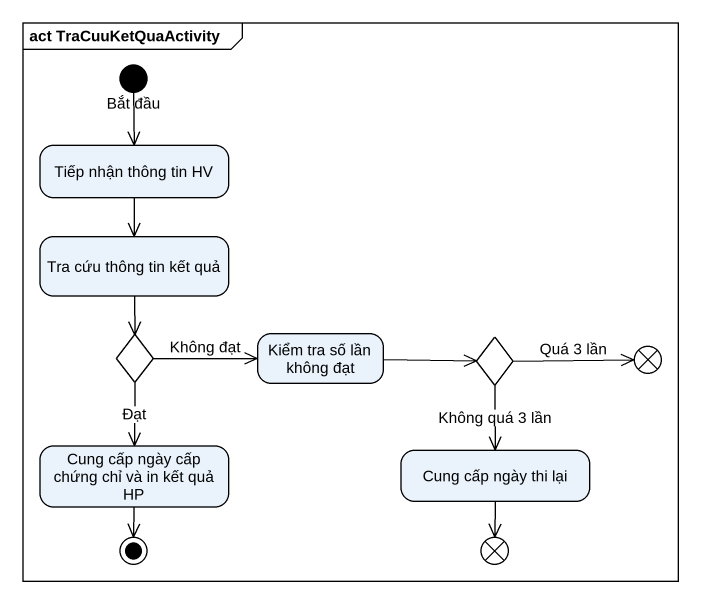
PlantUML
@startuml
mainframe act TraCuuKetQuaActivity
hide empty description
state "Bắt đầu" as Bắt_đầu <<start>>
state "Tiếp nhận thông tin HV" as Tiếp_nhận_thông_tin_HV
state "Tra cứu thông tin kết quả" as Tra_cứu_thông_tin_kết_quả
state choice1 <<choice>>
state "Kiểm tra số lần không đạt" as Kiểm_tra_số_lần_không_đạt
state choice2 <<choice>>
state flowfinal1 <<end>>
state "Cung cấp ngày cấp chứng chỉ và in kết quả HP" as Cung_cấp_ngày_cấp_chứng_chỉ
state "Cung cấp ngày thi lại" as Cung_cấp_ngày_thi_lại
state flowfinal2 <<end>>
Bắt_đầu --> Tiếp_nhận_thông_tin_HV
Tiếp_nhận_thông_tin_HV --> Tra_cứu_thông_tin_kết_quả
Tra_cứu_thông_tin_kết_quả --> choice1
choice1 -right-> Kiểm_tra_số_lần_không_đạt : Không đạt
choice1 --> Cung_cấp_ngày_cấp_chứng_chỉ : Đạt
Kiểm_tra_số_lần_không_đạt -right-> choice2
choice2 -right-> flowfinal1 : Quá 3 lần
choice2 --> Cung_cấp_ngày_thi_lại : Không quá 3 lần
Cung_cấp_ngày_thi_lại --> flowfinal2
Cung_cấp_ngày_cấp_chứng_chỉ --> [*]
@enduml
